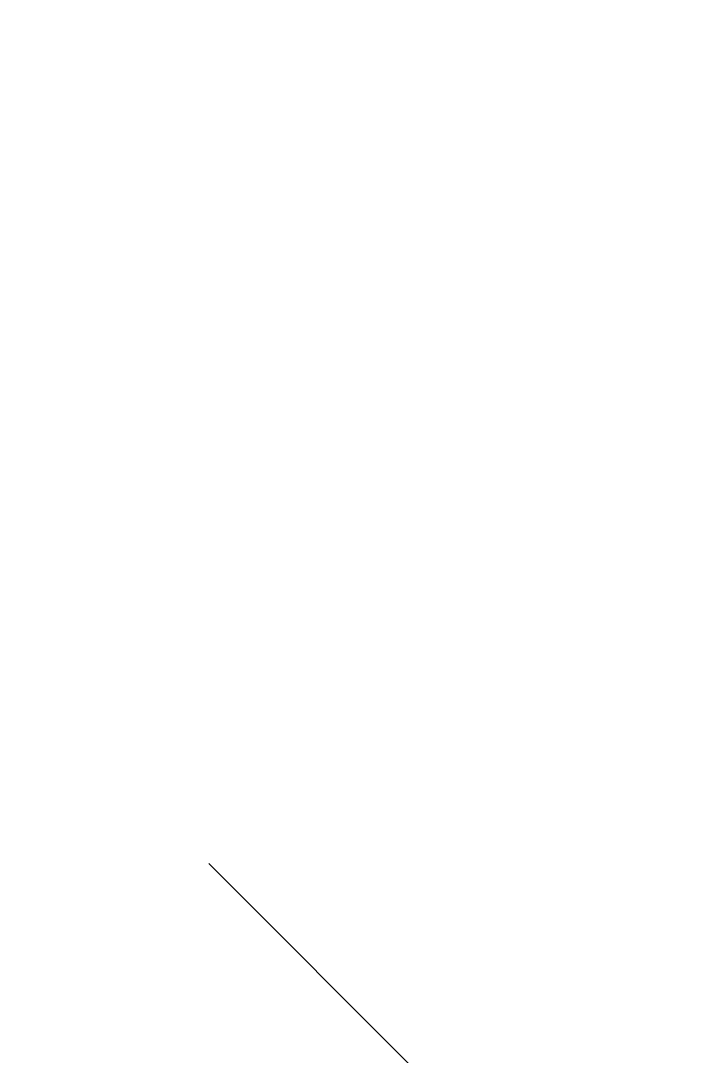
# Model space of a CAD drawing. Header units: millimetres. Extents: x -3455 to 18297, y 115676 to 128916.
# Drawn here: x 5231.6 to 5303, y 123888.6 to 123997 of the extents above; entities that cross this region are included whole.
import ezdxf

# ---------------------------------------------------------------- set-up
doc = ezdxf.new("R2010")
doc.units = ezdxf.units.MM
doc.layers.add('A-WALL-PATT', color=8, linetype='Continuous', lineweight=13)
doc.layers.add('АР_подложка', color=8, linetype='Continuous', lineweight=13)

# ---------------------------------------------------------------- blocks, each defined once
blk = doc.blocks.new('АР_bath')
at = {"layer": 'A-WALL-PATT', "lineweight": 9}
h = blk.add_hatch(dxfattribs=at)
h.set_pattern_fill('FP_1', color=256, style=0, pattern_type=2)
h.set_pattern_definition([(0, (0, 0), (571.5, 571.5), [71.437, -500.062]), (90, (0, 0), (-571.5, 571.5), [71.437, -500.062]), (135, (71.438, 0), (-571.5006711177161, 0), [101.028, -707.195]), (0, (71.438, 321.469), (571.5, 571.5), [71.437, -500.062]), (45, (107.156, 285.75), (0, 571.5006711177161), [50.514, -757.709]), (135, (107.156, 285.75), (-571.5006711177161, 0), [50.514, -757.709]), (0, (285.75, 464.344), (571.5, 571.5), [101.028, -470.472]), (45, (285.75, 464.344), (0, 571.5006711177161), [71.437, -736.7860000000001]), (135, (386.778, 464.344), (-571.5006711177161, 0), [71.437, -736.7860000000001]), (90, (392.906, 142.875), (-571.5, 571.5), [71.437, -500.062]), (45, (392.906, 142.875), (0, 571.5006711177161), [50.514, -757.709]), (135, (428.625, 178.594), (-571.5006711177161, 0), [50.514, -757.709]), (0, (71.438, 142.875), (571.5, 571.5), [35.719, -478.631]), (0, (500.063, 285.75), (571.5, 571.5), [35.719, -478.631]), (90, (321.469, 357.188), (-571.5, 571.5), [35.719, -478.631]), (135, (392.906, 35.719), (-571.5006711177161, 0), [50.514, -757.709]), (135, (142.875, 428.625), (-571.5006711177161, 0), [50.514, -757.709]), (45, (267.891, 187.523), (0, 571.5006711177161), [50.514, -757.709]), (90, (196.453, 71.438), (-571.5, 571.5), [8.93, -562.57]), (90, (223.242, 312.539), (-571.5, 571.5), [8.93, -562.57]), (90, (491.133, 410.766), (-571.5, 571.5), [8.93, -562.57]), (90, (500.063, 107.156), (-571.5, 571.5), [8.93, -562.57])])
h.paths.add_polyline_path([(7568.193719661485, 6472.643479776328), (7568.193719661485, 7122.643479776321), (7368.193719661462, 7122.643479776321), (7368.193719661462, 6472.643479776328)])
h.paths.add_polyline_path([(7368.193719661462, 8022.643479776327), (7568.193719661485, 8022.643479776327), (7568.193719661485, 11472.64347977634), (7368.193719661462, 11472.64347977634), (7368.193719661462, 8126.859693290919)])

msp = doc.modelspace()

# ---------------------------------------------------------------- block references
at = {"layer": 'АР_подложка'}
msp.add_blockref('АР_bath', (-2168, 115327), dxfattribs=at)

doc.saveas('drawing.dxf')
